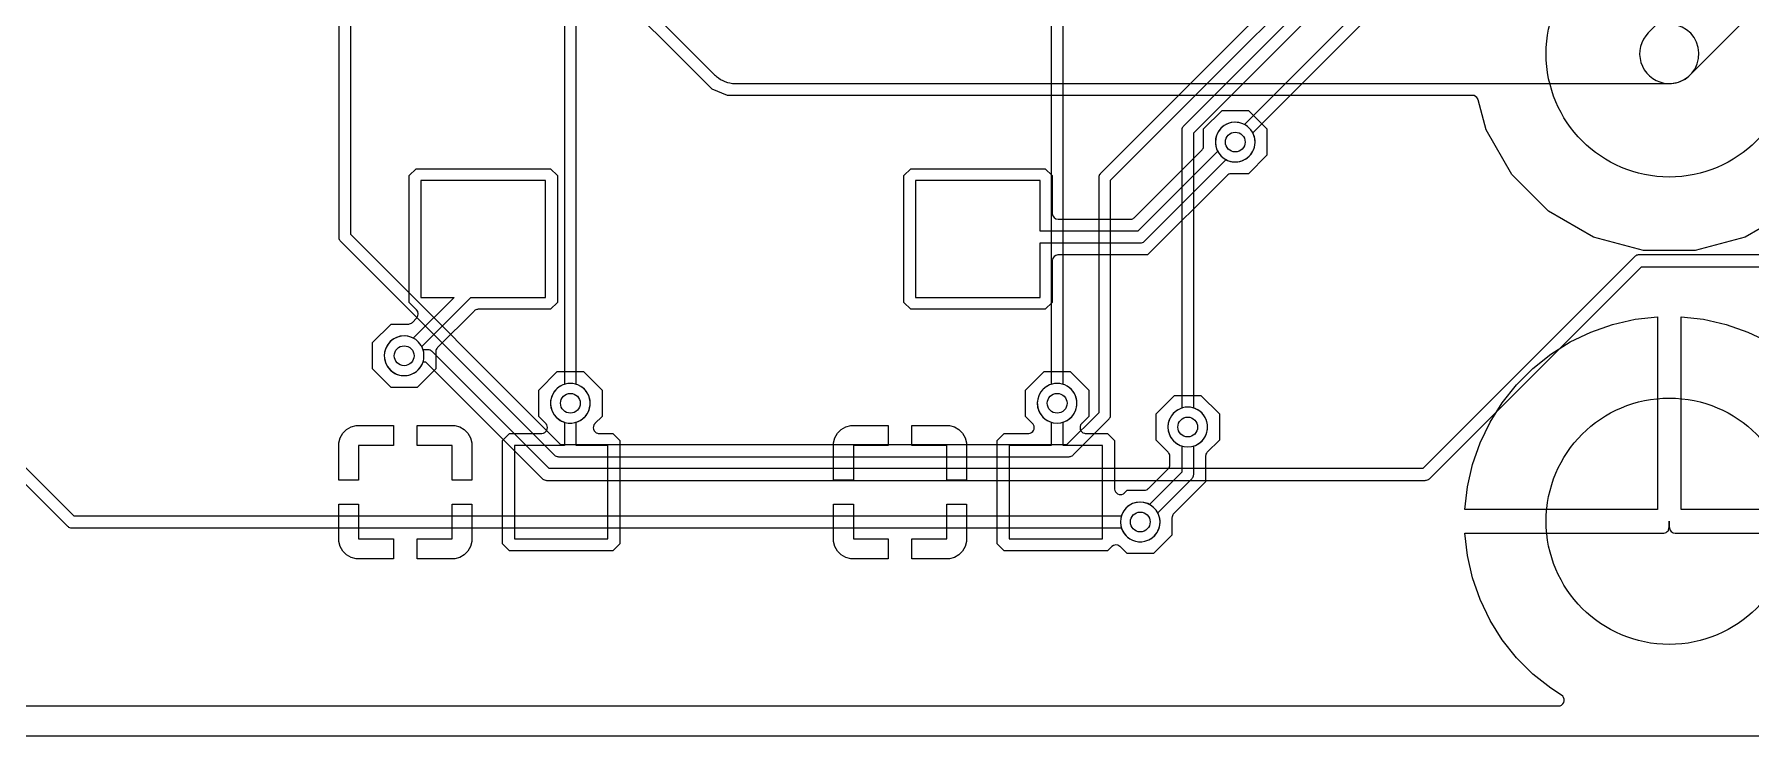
# Model space of a CAD drawing. Header units: inches. Extents: x 0 to 2.56, y 0 to 2.2.
# Drawn here: x 0.953 to 1.82, y 0 to 0.354 of the extents above; entities that cross this region are included whole.
import ezdxf

# ---------------------------------------------------------------- set-up
doc = ezdxf.new("R2010")
doc.units = ezdxf.units.IN

msp = doc.modelspace()

# ---------------------------------------------------------------- linework, layer by layer
at = {"layer": '16_copper_24V'}
msp.add_lwpolyline([(1.98044, 0.56687), (1.76876, 0.35519), (1.7675, 0.35375, 0.605465), (1.77861, 0.32961), (1.78053, 0.32963, 0.161508), (1.78924, 0.33329), (1.78998, 0.33398), (2.00605, 0.55005)], format="xyb", dxfattribs=at)
at = {"layer": '16_copper_JDECAY'}
msp.add_lwpolyline([(1.665, 0.43924), (1.53388, 0.30812), (1.53368, 0.30785), (1.53346, 0.3076, 0.087651), (1.53307, 0.30663), (1.53305, 0.30634), (1.533, 0.306), (1.533, 0.16554), (1.53216, 0.16527, 1), (1.53984, 0.14673), (1.54124, 0.14745, 0.6128), (1.53984, 0.16527), (1.539, 0.16554), (1.539, 0.30476), (1.67012, 0.43588)], format="xyb", dxfattribs=at)
msp.add_lwpolyline([(1.51434, 0.09825, 1), (1.50966, 0.11775), (1.50816, 0.11727, 0.19891), (1.50273, 0.11184), (1.50246, 0.111), (0.97324, 0.111), (0.88212, 0.20212), (0.88144, 0.20263, 0.866058), (0.87788, 0.19788), (0.96988, 0.10588), (0.97015, 0.10568), (0.9704, 0.10546, 0.087651), (0.97137, 0.10507), (0.97166, 0.10505), (0.972, 0.105), (1.50246, 0.105), (1.50273, 0.10416, 0.324919), (1.51279, 0.098)], format="xyb", close=True, dxfattribs=at)
at = {"layer": '16_copper_JM2'}
for points in [[(1.107, 0.47276), (1.107, 0.252), (1.10705, 0.25167), (1.10707, 0.25133, 0.087654), (1.10748, 0.25037), (1.10767, 0.25015), (1.10788, 0.24988), (1.21588, 0.14188), (1.21615, 0.14168), (1.2164, 0.14146, 0.087651), (1.21737, 0.14107), (1.21766, 0.14105), (1.218, 0.141), (1.476, 0.141), (1.47633, 0.14105), (1.47667, 0.14107, 0.087654), (1.47763, 0.14148), (1.47785, 0.14167), (1.47812, 0.14188), (1.49612, 0.15988), (1.49632, 0.16015), (1.49654, 0.1604, 0.087651), (1.49693, 0.16137), (1.49695, 0.16166), (1.497, 0.162), (1.497, 0.28076), (1.64612, 0.42988)], [(1.641, 0.43324), (1.49188, 0.28412), (1.49168, 0.28385), (1.49146, 0.2836, 0.087651), (1.49107, 0.28263), (1.49105, 0.28234), (1.491, 0.282), (1.491, 0.16324), (1.47476, 0.147), (1.21924, 0.147), (1.113, 0.25324), (1.113, 0.474)]]:
    msp.add_lwpolyline(points, format="xyb", dxfattribs=at)
at = {"layer": '16_copper_L3V3'}
msp.add_lwpolyline([(1.221, 0.432), (1.221, 0.17754), (1.22016, 0.17727, 0.85408), (1.22479, 0.158), (1.22634, 0.15825, 0.726542), (1.22784, 0.17727), (1.227, 0.17754), (1.227, 0.43076)], format="xyb", dxfattribs=at)
at = {"layer": '16_copper_LVREF'}
msp.add_lwpolyline([(1.82876, 0.243), (1.764, 0.243), (1.76367, 0.24295), (1.76333, 0.24293, 0.087654), (1.76237, 0.24252), (1.76215, 0.24233), (1.76188, 0.24212), (1.65476, 0.135), (1.21324, 0.135), (1.15412, 0.19412), (1.15385, 0.19432), (1.1536, 0.19454, 0.087651), (1.15263, 0.19493), (1.15234, 0.19495), (1.152, 0.195), (1.14954, 0.195), (1.14927, 0.19584), (1.14855, 0.19724, 1), (1.13145, 0.18676), (1.13237, 0.18549, 0.560027), (1.14927, 0.18816), (1.14954, 0.189), (1.15076, 0.189), (1.20988, 0.12988), (1.21015, 0.12968), (1.2104, 0.12946, 0.087651), (1.21137, 0.12907), (1.21166, 0.12905), (1.212, 0.129), (1.656, 0.129), (1.65633, 0.12905), (1.65667, 0.12907, 0.087654), (1.65763, 0.12948), (1.65785, 0.12967), (1.65812, 0.12988), (1.76524, 0.237), (1.83, 0.237)], format="xyb", dxfattribs=at)
at = {"layer": '16_copper_R3V3'}
msp.add_lwpolyline([(1.677, 1.55876), (1.677, 0.86524), (1.46788, 0.65612), (1.46768, 0.65585), (1.46746, 0.6556, 0.087651), (1.46707, 0.65463), (1.46705, 0.65434), (1.467, 0.654), (1.467, 0.17754), (1.46616, 0.17727, 1), (1.47384, 0.15873), (1.47524, 0.15945, 0.6128), (1.47384, 0.17727), (1.473, 0.17754), (1.473, 0.65276), (1.68212, 0.86188), (1.68232, 0.86215), (1.68254, 0.8624, 0.087651), (1.68293, 0.86337), (1.68295, 0.86366), (1.683, 0.864), (1.683, 1.56)], format="xyb", dxfattribs=at)
at = {"layer": '16_copper_RVREF'}
msp.add_lwpolyline([(1.96588, 0.71012), (1.56462, 0.30887), (1.56384, 0.30927, 1), (1.55616, 0.29073), (1.55766, 0.29025, 0.078701), (1.56079, 0.29), (1.56234, 0.29025, 0.461008), (1.56927, 0.30384), (1.56887, 0.30462), (1.96924, 0.705)], format="xyb", dxfattribs=at)
at = {"layer": '1_copper_24V'}
msp.add_lwpolyline([(1.24465, 0.38625), (1.29692, 0.33398), (1.29736, 0.3336), (1.29777, 0.33319, 0.172152), (1.30714, 0.3296), (1.30727, 0.32959), (1.30735, 0.32959), (1.30753, 0.32959), (1.77937, 0.32959), (1.78129, 0.32971, 0.906837), (1.78038, 0.35955)], format="xyb", dxfattribs=at)
at = {"layer": '1_copper_GND'}
for points in [[(1.84038, 0.26507), (1.81772, 0.25199), (1.79245, 0.24522), (1.76629, 0.24522), (1.74102, 0.25199), (1.71836, 0.26507), (1.69986, 0.28357), (1.68678, 0.30623), (1.68272, 0.32136), (1.68262, 0.3216), (1.68254, 0.32185, 0.291647), (1.67982, 0.32359), (1.30335, 0.32359), (1.29563, 0.32678), (1.23746, 0.38496)], [(0.11811, 0.015), (1.72326, 0.015), (1.72328, 0.015), (1.7233, 0.015, 0.645596), (1.72549, 0.02001), (1.72491, 0.0205), (1.72486, 0.02054, 0.000216), (1.72486, 0.02054), (1.71946, 0.02393), (1.71038, 0.03117), (1.70217, 0.03938), (1.69494, 0.04846), (1.68876, 0.05829), (1.68372, 0.06875), (1.67989, 0.07971), (1.6773, 0.09102), (1.67603, 0.10237), (1.77637, 0.10237), (1.77659, 0.1024, 0.218348), (1.77876, 0.1036), (1.77891, 0.10377, -0.108546), (1.77937, 0.10537), (1.77937, 0.10837), (1.77937, 0.10837), (1.77937, 0.10537), (1.7794, 0.10514, 0.392588), (1.78237, 0.10237), (1.88271, 0.10237)]]:
    msp.add_lwpolyline(points, format="xyb", dxfattribs=at)
for points in [[(1.39602, 0.2155), (1.3925, 0.21901), (1.3925, 0.28304), (1.39602, 0.28655), (1.46398, 0.28655), (1.4675, 0.28304), (1.4675, 0.264), (1.46753, 0.26378, 0.392588), (1.4705, 0.261), (1.50703, 0.261), (1.50736, 0.26105), (1.50769, 0.26107, 0.087654), (1.50866, 0.26148), (1.50888, 0.26167), (1.50915, 0.26188), (1.54312, 0.29585), (1.54332, 0.29612), (1.54354, 0.29637, 0.087651), (1.54393, 0.29734), (1.54395, 0.29763), (1.544, 0.29797), (1.544, 0.30663), (1.55337, 0.316), (1.56663, 0.316), (1.576, 0.30663), (1.576, 0.29337), (1.56663, 0.284), (1.55797, 0.284), (1.55764, 0.28395), (1.55731, 0.28393, 0.087654), (1.55634, 0.28352), (1.55612, 0.28333), (1.55585, 0.28312), (1.51573, 0.243), (1.4705, 0.243), (1.47027, 0.24297, 0.334879), (1.46758, 0.2406), (1.46752, 0.24041), (1.46752, 0.24031), (1.46753, 0.24021), (1.4675, 0.24), (1.4675, 0.21901), (1.46398, 0.2155)], [(1.13337, 0.176), (1.124, 0.18537), (1.124, 0.19863), (1.13337, 0.208), (1.14203, 0.208), (1.14236, 0.20805), (1.14269, 0.20807, 0.087654), (1.14366, 0.20848), (1.14388, 0.20867), (1.14415, 0.20888), (1.14627, 0.211), (1.14641, 0.21118, 0.39257), (1.14627, 0.21524), (1.1425, 0.21901), (1.1425, 0.28304), (1.14602, 0.28655), (1.21398, 0.28655), (1.2175, 0.28304), (1.2175, 0.21901), (1.21398, 0.2155), (1.17747, 0.2155), (1.17713, 0.21545), (1.1768, 0.21542, 0.087654), (1.17584, 0.21502), (1.17562, 0.21482), (1.17535, 0.21462), (1.15688, 0.19615), (1.15668, 0.19588), (1.15646, 0.19563, 0.087651), (1.15607, 0.19466), (1.15605, 0.19437), (1.156, 0.19403), (1.156, 0.18537), (1.14663, 0.176)], [(1.78537, 0.11437), (1.78537, 0.21171), (1.79671, 0.21043), (1.80803, 0.20785), (1.81899, 0.20401), (1.82945, 0.19898), (1.83027, 0.19846, 0.000094), (1.83027, 0.19846), (1.83504, 0.19546), (1.83504, 0.19546), (1.83505, 0.19546), (1.83928, 0.1928), (1.84836, 0.18556), (1.85657, 0.17735), (1.8638, 0.16828), (1.86998, 0.15845), (1.87502, 0.14799), (1.87885, 0.13703), (1.88144, 0.12571), (1.88271, 0.11437)], [(1.19326, 0.09345), (1.18975, 0.09696), (1.18975, 0.14918), (1.19326, 0.15269), (1.20944, 0.15269), (1.20955, 0.15271), (1.20966, 0.1527, 0.548396), (1.21206, 0.15716), (1.21185, 0.15743), (1.21169, 0.15768, 0.015772), (1.21156, 0.15781), (1.208, 0.16137), (1.208, 0.17463), (1.21737, 0.184), (1.23063, 0.184), (1.24, 0.17463), (1.24, 0.16137), (1.23644, 0.15781), (1.23637, 0.15772), (1.23629, 0.15765, 0.54841), (1.23775, 0.15281), (1.23809, 0.15276), (1.23837, 0.1527, 0.015781), (1.23856, 0.15269), (1.24548, 0.15269), (1.24899, 0.14918), (1.24899, 0.09696), (1.24548, 0.09345)], [(1.50537, 0.092), (1.50182, 0.09555), (1.50164, 0.09569, 0.392527), (1.49758, 0.09555), (1.49548, 0.09345), (1.44326, 0.09345), (1.43975, 0.09696), (1.43975, 0.14918), (1.44326, 0.15269), (1.45544, 0.15269), (1.45555, 0.15271), (1.45566, 0.1527, 0.548396), (1.45806, 0.15716), (1.45785, 0.15743), (1.45769, 0.15768, 0.015772), (1.45756, 0.15781), (1.454, 0.16137), (1.454, 0.17463), (1.46337, 0.184), (1.47663, 0.184), (1.486, 0.17463), (1.486, 0.16137), (1.48244, 0.15781), (1.48237, 0.15772), (1.48229, 0.15765, 0.54841), (1.48375, 0.15281), (1.48409, 0.15276), (1.48437, 0.1527, 0.015781), (1.48456, 0.15269), (1.49548, 0.15269), (1.49899, 0.14918), (1.49899, 0.12486), (1.49901, 0.12475), (1.499, 0.12464, 0.548403), (1.50346, 0.12224), (1.50373, 0.12245), (1.50398, 0.12261, 0.01578), (1.50411, 0.12274), (1.50537, 0.124), (1.51403, 0.124), (1.51436, 0.12405), (1.51469, 0.12407, 0.087654), (1.51566, 0.12448), (1.51588, 0.12467), (1.51615, 0.12488), (1.52612, 0.13485), (1.52632, 0.13512), (1.52654, 0.13537, 0.087654), (1.52693, 0.13634), (1.52695, 0.13663), (1.527, 0.13697), (1.527, 0.14113), (1.52697, 0.14136), (1.52697, 0.14145), (1.52695, 0.14151), (1.52693, 0.1418, 0.087654), (1.52652, 0.14276), (1.52633, 0.14298), (1.52612, 0.14325), (1.52, 0.14937), (1.52, 0.16263), (1.52937, 0.172), (1.54263, 0.172), (1.552, 0.16263), (1.552, 0.14937), (1.54588, 0.14325), (1.54568, 0.14298), (1.54546, 0.14273, 0.087651), (1.54507, 0.14176), (1.54505, 0.14148, 0.012018), (1.54503, 0.14134), (1.545, 0.14113), (1.545, 0.12827), (1.52888, 0.11215), (1.52868, 0.11188), (1.52846, 0.11163, 0.087651), (1.52807, 0.11066), (1.52805, 0.11037), (1.528, 0.11003), (1.528, 0.10137), (1.51863, 0.092)]]:
    msp.add_lwpolyline(points, format="xyb", close=True, dxfattribs=at)
for points in [[(1.67603, 0.11437), (1.6773, 0.12571), (1.67989, 0.13703), (1.68372, 0.14799), (1.68876, 0.15845), (1.69494, 0.16828), (1.70217, 0.17735), (1.71038, 0.18556), (1.71946, 0.1928), (1.72929, 0.19898), (1.73975, 0.20401), (1.75071, 0.20785), (1.76203, 0.21043), (1.77337, 0.21171), (1.77337, 0.11437)], [(1.10701, 0.12907), (1.10701, 0.14801), (1.10769, 0.15055), (1.10901, 0.15283), (1.11087, 0.15469), (1.11315, 0.15601), (1.11569, 0.15669), (1.13463, 0.15669), (1.13463, 0.14669), (1.11701, 0.14669), (1.11701, 0.12907)], [(1.16425, 0.12907), (1.16425, 0.14669), (1.14663, 0.14669), (1.14663, 0.15669), (1.16557, 0.15669), (1.16811, 0.15601), (1.17039, 0.15469), (1.17225, 0.15283), (1.17357, 0.15055), (1.17425, 0.14801), (1.17425, 0.12907)], [(1.35701, 0.12907), (1.35701, 0.14801), (1.35769, 0.15055), (1.35901, 0.15283), (1.36087, 0.15469), (1.36315, 0.15601), (1.36569, 0.15669), (1.38463, 0.15669), (1.38463, 0.14669), (1.36701, 0.14669), (1.36701, 0.12907)], [(1.41425, 0.12907), (1.41425, 0.14669), (1.39663, 0.14669), (1.39663, 0.15669), (1.41557, 0.15669), (1.41811, 0.15601), (1.42039, 0.15469), (1.42225, 0.15283), (1.42357, 0.15055), (1.42425, 0.14801), (1.42425, 0.12907)], [(1.11569, 0.08945), (1.11315, 0.09013), (1.11087, 0.09145), (1.10901, 0.09331), (1.10769, 0.09559), (1.10701, 0.09813), (1.10701, 0.11707), (1.11701, 0.11707), (1.11701, 0.09945), (1.13463, 0.09945), (1.13463, 0.08945)], [(1.14663, 0.08945), (1.14663, 0.09945), (1.16425, 0.09945), (1.16425, 0.11707), (1.17425, 0.11707), (1.17425, 0.09813), (1.17357, 0.09559), (1.17225, 0.09331), (1.17039, 0.09145), (1.16811, 0.09013), (1.16557, 0.08945)], [(1.36569, 0.08945), (1.36315, 0.09013), (1.36087, 0.09145), (1.35901, 0.09331), (1.35769, 0.09559), (1.35701, 0.09813), (1.35701, 0.11707), (1.36701, 0.11707), (1.36701, 0.09945), (1.38463, 0.09945), (1.38463, 0.08945)], [(1.39663, 0.08945), (1.39663, 0.09945), (1.41425, 0.09945), (1.41425, 0.11707), (1.42425, 0.11707), (1.42425, 0.09813), (1.42357, 0.09559), (1.42225, 0.09331), (1.42039, 0.09145), (1.41811, 0.09013), (1.41557, 0.08945)]]:
    msp.add_lwpolyline(points, close=True, dxfattribs=at)
at = {"layer": '1_copper_JDECAY'}
msp.add_lwpolyline([(1.51434, 0.09825, 0.461008), (1.52127, 0.11184), (1.52087, 0.11262), (1.53812, 0.12988), (1.53832, 0.13015), (1.53854, 0.1304, 0.087651), (1.53893, 0.13137), (1.53895, 0.13166), (1.539, 0.132), (1.539, 0.14646), (1.53984, 0.14673, 1), (1.53216, 0.16527), (1.53076, 0.16455, 0.6128), (1.53216, 0.14673), (1.533, 0.14646), (1.533, 0.13324), (1.51662, 0.11687), (1.51584, 0.11727, 1), (1.50816, 0.09873), (1.50966, 0.09825, 0.078701), (1.51279, 0.098)], format="xyb", close=True, dxfattribs=at)
at = {"layer": '1_copper_L3V3'}
msp.add_lwpolyline([(1.24299, 0.14669), (1.227, 0.14669), (1.227, 0.15846), (1.22784, 0.15873, 1), (1.22016, 0.17727), (1.21876, 0.17655, 0.6128), (1.22016, 0.15873), (1.221, 0.15846), (1.221, 0.14669), (1.19575, 0.14669), (1.19575, 0.09945), (1.24299, 0.09945)], format="xyb", close=True, dxfattribs=at)
at = {"layer": '1_copper_LVREF'}
msp.add_lwpolyline([(1.14234, 0.18225, 0.461008), (1.14927, 0.19584), (1.14887, 0.19662), (1.17374, 0.2215), (1.2115, 0.2215), (1.2115, 0.28055), (1.1485, 0.28055), (1.1485, 0.2215), (1.16525, 0.2215), (1.14462, 0.20087), (1.14384, 0.20127, 1), (1.13616, 0.18273), (1.13766, 0.18225, 0.078701), (1.14079, 0.182)], format="xyb", close=True, dxfattribs=at)
at = {"layer": '1_copper_R3V3'}
msp.add_lwpolyline([(1.49299, 0.14669), (1.473, 0.14669), (1.473, 0.15846), (1.47384, 0.15873, 1), (1.46616, 0.17727), (1.46476, 0.17655, 0.6128), (1.46616, 0.15873), (1.467, 0.15846), (1.467, 0.14669), (1.44575, 0.14669), (1.44575, 0.09945), (1.49299, 0.09945)], format="xyb", close=True, dxfattribs=at)
at = {"layer": '1_copper_RVREF'}
msp.add_lwpolyline([(1.4615, 0.249), (1.512, 0.249), (1.51233, 0.24905), (1.51267, 0.24907, 0.087654), (1.51363, 0.24948), (1.51385, 0.24967), (1.51412, 0.24988), (1.55538, 0.29113), (1.55616, 0.29073, 1), (1.56384, 0.30927), (1.56234, 0.30975, 0.612801), (1.55073, 0.29616), (1.55113, 0.29538), (1.51076, 0.255), (1.4615, 0.255), (1.4615, 0.28055), (1.3985, 0.28055), (1.3985, 0.2215), (1.4615, 0.2215)], format="xyb", close=True, dxfattribs=at)
at = {"layer": 'drills_PTH'}
for centre in [(1.77937, 0.34459), (1.77937, 0.10837)]:
    msp.add_circle(centre, 0.06225, dxfattribs=at)
at = {"layer": 'drills_via_1_16'}
for centre in [(1.56, 0.3), (1.14, 0.192), (1.224, 0.168), (1.47, 0.168), (1.536, 0.156), (1.512, 0.108)]:
    msp.add_circle(centre, 0.005, dxfattribs=at)
at = {"layer": 'outline'}
msp.add_lwpolyline([(0.11811, 0), (2.44094, 0), (2.45124, 0.00045), (2.46145, 0.00179), (2.47151, 0.00402), (2.48134, 0.00712), (2.49086, 0.01107), (2.5, 0.01582), (2.50869, 0.02136), (2.51686, 0.02763), (2.52446, 0.03459), (2.53142, 0.04219), (2.5377, 0.05037), (2.54323, 0.05906), (2.54799, 0.06819), (2.55193, 0.07771), (2.55503, 0.08754), (2.55726, 0.0976), (2.55861, 0.10782), (2.55906, 0.11811), (2.55906, 2.08661)], dxfattribs=at)

doc.saveas('drawing.dxf')
